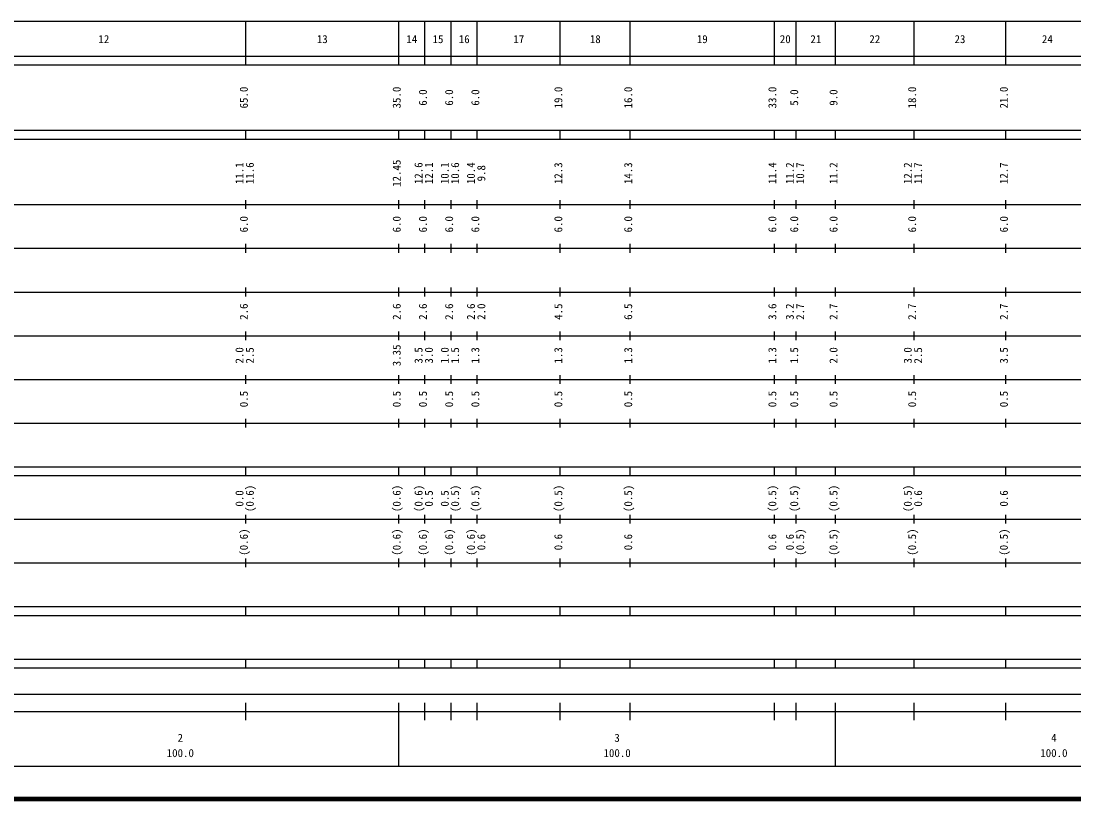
# Model space of a CAD drawing. Units: millimetres on the paper, enlarged 1000 times. Extents: x 40000 to 680000, y 20000 to 380000.
# Drawn here: x 181540 to 422589, y 20000 to 198000 of the extents above; entities that cross this region are included whole.
import ezdxf
from ezdxf.enums import TextEntityAlignment as Align

# ---------------------------------------------------------------- set-up
doc = ezdxf.new("R2010")
doc.units = ezdxf.units.MM
doc.header["$LTSCALE"] = 1000
doc.layers.add('M-TTL', color=2, linetype='Continuous', lineweight=140)
doc.layers.add('M-TTL-BAND', color=7, linetype='Continuous', lineweight=25)
doc.styles.add('ＭＳ ゴシック', font='')
doc.styles.get('ＭＳ ゴシック').set_extended_font_data('MS Gothic')

msp = doc.modelspace()

# ---------------------------------------------------------------- linework, layer by layer
at = {"layer": 'M-TTL'}
msp.add_line((40000, 20000), (680000, 20000), dxfattribs=at)
at = {"layer": 'M-TTL-BAND'}
for p, q in [((68000, 198000), (579000, 198000)), ((233000, 188000), (233000, 198000)), ((268000, 188000), (268000, 198000)), ((274000, 188000), (274000, 198000)), ((280000, 188000), (280000, 198000)), ((286000, 188000), (286000, 198000)), ((305000, 188000), (305000, 198000)), ((321000, 188000), (321000, 198000)), ((354000, 188000), (354000, 198000)), ((359000, 188000), (359000, 198000)), ((368000, 188000), (368000, 198000)), ((386000, 188000), (386000, 198000)), ((407000, 188000), (407000, 198000)), ((40000, 190000), (579000, 190000)), ((40000, 188000), (579000, 188000)), ((40000, 173000), (579000, 173000)), ((233000, 171000), (233000, 173000)), ((268000, 171000), (268000, 173000)), ((274000, 171000), (274000, 173000)), ((280000, 171000), (280000, 173000)), ((286000, 171000), (286000, 173000)), ((305000, 171000), (305000, 173000)), ((321000, 171000), (321000, 173000)), ((354000, 171000), (354000, 173000)), ((359000, 171000), (359000, 173000)), ((368000, 171000), (368000, 173000)), ((386000, 171000), (386000, 173000)), ((407000, 171000), (407000, 173000)), ((40000, 171000), (579000, 171000)), ((233000, 155000), (233000, 157000)), ((268000, 155000), (268000, 157000)), ((274000, 155000), (274000, 157000)), ((280000, 155000), (280000, 157000)), ((286000, 155000), (286000, 157000)), ((305000, 155000), (305000, 157000)), ((321000, 155000), (321000, 157000)), ((354000, 155000), (354000, 157000)), ((359000, 155000), (359000, 157000)), ((368000, 155000), (368000, 157000)), ((386000, 155000), (386000, 157000)), ((407000, 155000), (407000, 157000)), ((40000, 156000), (579000, 156000)), ((46000, 146000), (579000, 146000)), ((233000, 145000), (233000, 147000)), ((268000, 145000), (268000, 147000)), ((274000, 145000), (274000, 147000)), ((280000, 145000), (280000, 147000)), ((286000, 145000), (286000, 147000)), ((305000, 145000), (305000, 147000)), ((321000, 145000), (321000, 147000)), ((354000, 145000), (354000, 147000)), ((359000, 145000), (359000, 147000)), ((368000, 145000), (368000, 147000)), ((386000, 145000), (386000, 147000)), ((407000, 145000), (407000, 147000)), ((52000, 136000), (579000, 136000)), ((233000, 135000), (233000, 137000)), ((268000, 135000), (268000, 137000)), ((274000, 135000), (274000, 137000)), ((280000, 135000), (280000, 137000)), ((286000, 135000), (286000, 137000)), ((305000, 135000), (305000, 137000)), ((321000, 135000), (321000, 137000)), ((354000, 135000), (354000, 137000)), ((359000, 135000), (359000, 137000)), ((368000, 135000), (368000, 137000)), ((386000, 135000), (386000, 137000)), ((407000, 135000), (407000, 137000)), ((46000, 126000), (579000, 126000)), ((233000, 125000), (233000, 127000)), ((268000, 125000), (268000, 127000)), ((274000, 125000), (274000, 127000)), ((280000, 125000), (280000, 127000)), ((286000, 125000), (286000, 127000)), ((305000, 125000), (305000, 127000)), ((321000, 125000), (321000, 127000)), ((354000, 125000), (354000, 127000)), ((359000, 125000), (359000, 127000)), ((368000, 125000), (368000, 127000)), ((386000, 125000), (386000, 127000)), ((407000, 125000), (407000, 127000)), ((52000, 116000), (579000, 116000)), ((233000, 115000), (233000, 117000)), ((268000, 115000), (268000, 117000)), ((274000, 115000), (274000, 117000)), ((280000, 115000), (280000, 117000)), ((286000, 115000), (286000, 117000)), ((305000, 115000), (305000, 117000)), ((321000, 115000), (321000, 117000)), ((354000, 115000), (354000, 117000)), ((359000, 115000), (359000, 117000)), ((368000, 115000), (368000, 117000)), ((386000, 115000), (386000, 117000)), ((407000, 115000), (407000, 117000)), ((233000, 105000), (233000, 107000)), ((268000, 105000), (268000, 107000)), ((274000, 105000), (274000, 107000)), ((280000, 105000), (280000, 107000)), ((286000, 105000), (286000, 107000)), ((305000, 105000), (305000, 107000)), ((321000, 105000), (321000, 107000)), ((354000, 105000), (354000, 107000)), ((359000, 105000), (359000, 107000)), ((368000, 105000), (368000, 107000)), ((386000, 105000), (386000, 107000)), ((407000, 105000), (407000, 107000)), ((46000, 106000), (579000, 106000)), ((40000, 96000), (579000, 96000)), ((233000, 94000), (233000, 96000)), ((268000, 94000), (268000, 96000)), ((274000, 94000), (274000, 96000)), ((280000, 94000), (280000, 96000)), ((286000, 94000), (286000, 96000)), ((305000, 94000), (305000, 96000)), ((321000, 94000), (321000, 96000)), ((354000, 94000), (354000, 96000)), ((359000, 94000), (359000, 96000)), ((368000, 94000), (368000, 96000)), ((386000, 94000), (386000, 96000)), ((407000, 94000), (407000, 96000)), ((40000, 94000), (579000, 94000)), ((233000, 83000), (233000, 85000)), ((268000, 83000), (268000, 85000)), ((274000, 83000), (274000, 85000)), ((280000, 83000), (280000, 85000)), ((286000, 83000), (286000, 85000)), ((305000, 83000), (305000, 85000)), ((321000, 83000), (321000, 85000)), ((354000, 83000), (354000, 85000)), ((359000, 83000), (359000, 85000)), ((368000, 83000), (368000, 85000)), ((386000, 83000), (386000, 85000)), ((407000, 83000), (407000, 85000)), ((49000, 84000), (579000, 84000)), ((233000, 73000), (233000, 75000)), ((268000, 73000), (268000, 75000)), ((274000, 73000), (274000, 75000)), ((280000, 73000), (280000, 75000)), ((286000, 73000), (286000, 75000)), ((305000, 73000), (305000, 75000)), ((321000, 73000), (321000, 75000)), ((354000, 73000), (354000, 75000)), ((359000, 73000), (359000, 75000)), ((368000, 73000), (368000, 75000)), ((386000, 73000), (386000, 75000)), ((407000, 73000), (407000, 75000)), ((40000, 74000), (579000, 74000)), ((40000, 64000), (579000, 64000)), ((233000, 62000), (233000, 64000)), ((268000, 62000), (268000, 64000)), ((274000, 62000), (274000, 64000)), ((280000, 62000), (280000, 64000)), ((286000, 62000), (286000, 64000)), ((305000, 62000), (305000, 64000)), ((321000, 62000), (321000, 64000)), ((354000, 62000), (354000, 64000)), ((359000, 62000), (359000, 64000)), ((368000, 62000), (368000, 64000)), ((386000, 62000), (386000, 64000)), ((407000, 62000), (407000, 64000)), ((40000, 62000), (579000, 62000)), ((40000, 52000), (579000, 52000)), ((233000, 50000), (233000, 52000)), ((268000, 50000), (268000, 52000)), ((274000, 50000), (274000, 52000)), ((280000, 50000), (280000, 52000)), ((286000, 50000), (286000, 52000)), ((305000, 50000), (305000, 52000)), ((321000, 50000), (321000, 52000)), ((354000, 50000), (354000, 52000)), ((359000, 50000), (359000, 52000)), ((368000, 50000), (368000, 52000)), ((386000, 50000), (386000, 52000)), ((407000, 50000), (407000, 52000)), ((40000, 50000), (579000, 50000)), ((71000, 44000), (558000, 44000)), ((233000, 38000), (233000, 42000)), ((268000, 27500), (268000, 42000)), ((274000, 38000), (274000, 42000)), ((280000, 38000), (280000, 42000)), ((286000, 38000), (286000, 42000)), ((305000, 38000), (305000, 42000)), ((321000, 38000), (321000, 42000)), ((354000, 38000), (354000, 42000)), ((359000, 38000), (359000, 42000)), ((368000, 27500), (368000, 42000)), ((386000, 38000), (386000, 42000)), ((407000, 38000), (407000, 42000)), ((40000, 40000), (579000, 40000)), ((68000, 27500), (579000, 27500))]:
    msp.add_line(p, q, dxfattribs=at)

# ---------------------------------------------------------------- texts
at = {"layer": 'M-TTL-BAND', "style": 'ＭＳ ゴシック'}
for s, p in [('12', (200500, 192405)), ('13', (250500, 192405)), ('14', (271000, 192405)), ('15', (277000, 192405)), ('16', (283000, 192405)), ('17', (295500, 192405)), ('18', (313000, 192405)), ('19', (337500, 192405)), ('20', (356500, 192405)), ('21', (363500, 192405)), ('22', (377000, 192405)), ('23', (396500, 192405)), ('24', (416500, 192405)), ('2', (218000, 32523)), ('3', (318000, 32523)), ('4', (418000, 32523)), ('100.0', (218000, 29033)), ('100.0', (318000, 29033)), ('100.0', (418000, 29033))]:
    msp.add_text(s, height=1833, dxfattribs=at).set_placement(p, align=Align.BOTTOM_CENTER)
for s, p in [('65.0', (234000, 180500)), ('35.0', (269000, 180500)), ('6.0', (275000, 180500)), ('6.0', (281000, 180500)), ('6.0', (287000, 180500)), ('19.0', (306000, 180500)), ('16.0', (322000, 180500)), ('33.0', (355000, 180500)), ('5.0', (360000, 180500)), ('9.0', (369000, 180500)), ('18.0', (387000, 180500)), ('21.0', (408000, 180500)), ('11.1', (233000, 163174)), ('11.6', (235370, 163174)), ('12.45', (269000, 163174)), ('12.6', (274000, 163174)), ('12.1', (276370, 163174)), ('10.1', (280000, 163174)), ('10.6', (282370, 163174)), ('10.4', (286000, 163174)), ('9.8', (288370, 163174)), ('12.3', (306000, 163174)), ('14.3', (322000, 163174)), ('11.4', (355000, 163174)), ('11.2', (359000, 163174)), ('10.7', (361370, 163174)), ('11.2', (369000, 163174)), ('12.2', (386000, 163174)), ('11.7', (388370, 163174)), ('12.7', (408000, 163174)), ('6.0', (234000, 151500)), ('6.0', (269000, 151500)), ('6.0', (275000, 151500)), ('6.0', (281000, 151500)), ('6.0', (287000, 151500)), ('6.0', (306000, 151500)), ('6.0', (322000, 151500)), ('6.0', (355000, 151500)), ('6.0', (360000, 151500)), ('6.0', (369000, 151500)), ('6.0', (387000, 151500)), ('6.0', (408000, 151500)), ('2.6', (234000, 131500)), ('2.6', (269000, 131500)), ('2.6', (275000, 131500)), ('2.6', (281000, 131500)), ('2.6', (286000, 131500)), ('2.0', (288370, 131500)), ('4.5', (306000, 131500)), ('6.5', (322000, 131500)), ('3.6', (355000, 131500)), ('3.2', (359000, 131500)), ('2.7', (361370, 131500)), ('2.7', (369000, 131500)), ('2.7', (387000, 131500)), ('2.7', (408000, 131500)), ('2.0', (233000, 121500)), ('2.5', (235370, 121500)), ('3.35', (269000, 121500)), ('3.5', (274000, 121500)), ('3.0', (276370, 121500)), ('1.0', (280000, 121500)), ('1.5', (282370, 121500)), ('1.3', (287000, 121500)), ('1.3', (306000, 121500)), ('1.3', (322000, 121500)), ('1.3', (355000, 121500)), ('1.5', (360000, 121500)), ('2.0', (369000, 121500)), ('3.0', (386000, 121500)), ('2.5', (388370, 121500)), ('3.5', (408000, 121500)), ('0.5', (234000, 111500)), ('0.5', (269000, 111500)), ('0.5', (275000, 111500)), ('0.5', (281000, 111500)), ('0.5', (287000, 111500)), ('0.5', (306000, 111500)), ('0.5', (322000, 111500)), ('0.5', (355000, 111500)), ('0.5', (360000, 111500)), ('0.5', (369000, 111500)), ('0.5', (387000, 111500)), ('0.5', (408000, 111500)), ('0.0', (233000, 88764)), ('(0.6)', (235370, 88764)), ('(0.6)', (269000, 88764)), ('(0.6)', (274000, 88764)), ('0.5', (276370, 88764)), ('0.5', (280000, 88764)), ('(0.5)', (282370, 88764)), ('(0.5)', (287000, 88764)), ('(0.5)', (306000, 88764)), ('(0.5)', (322000, 88764)), ('(0.5)', (355000, 88764)), ('(0.5)', (360000, 88764)), ('(0.5)', (369000, 88764)), ('(0.5)', (386000, 88764)), ('0.6', (388370, 88764)), ('0.6', (408000, 88764)), ('(0.6)', (234000, 78764)), ('(0.6)', (269000, 78764)), ('(0.6)', (275000, 78764)), ('(0.6)', (281000, 78764)), ('(0.6)', (286000, 78764)), ('0.6', (288370, 78764)), ('0.6', (306000, 78764)), ('0.6', (322000, 78764)), ('0.6', (355000, 78764)), ('0.6', (359000, 78764)), ('(0.5)', (361370, 78764)), ('(0.5)', (369000, 78764)), ('(0.5)', (387000, 78764)), ('(0.5)', (408000, 78764))]:
    msp.add_text(s, height=1833, rotation=90, dxfattribs=at).set_placement(p, align=Align.BOTTOM_CENTER)

doc.saveas('drawing.dxf')
